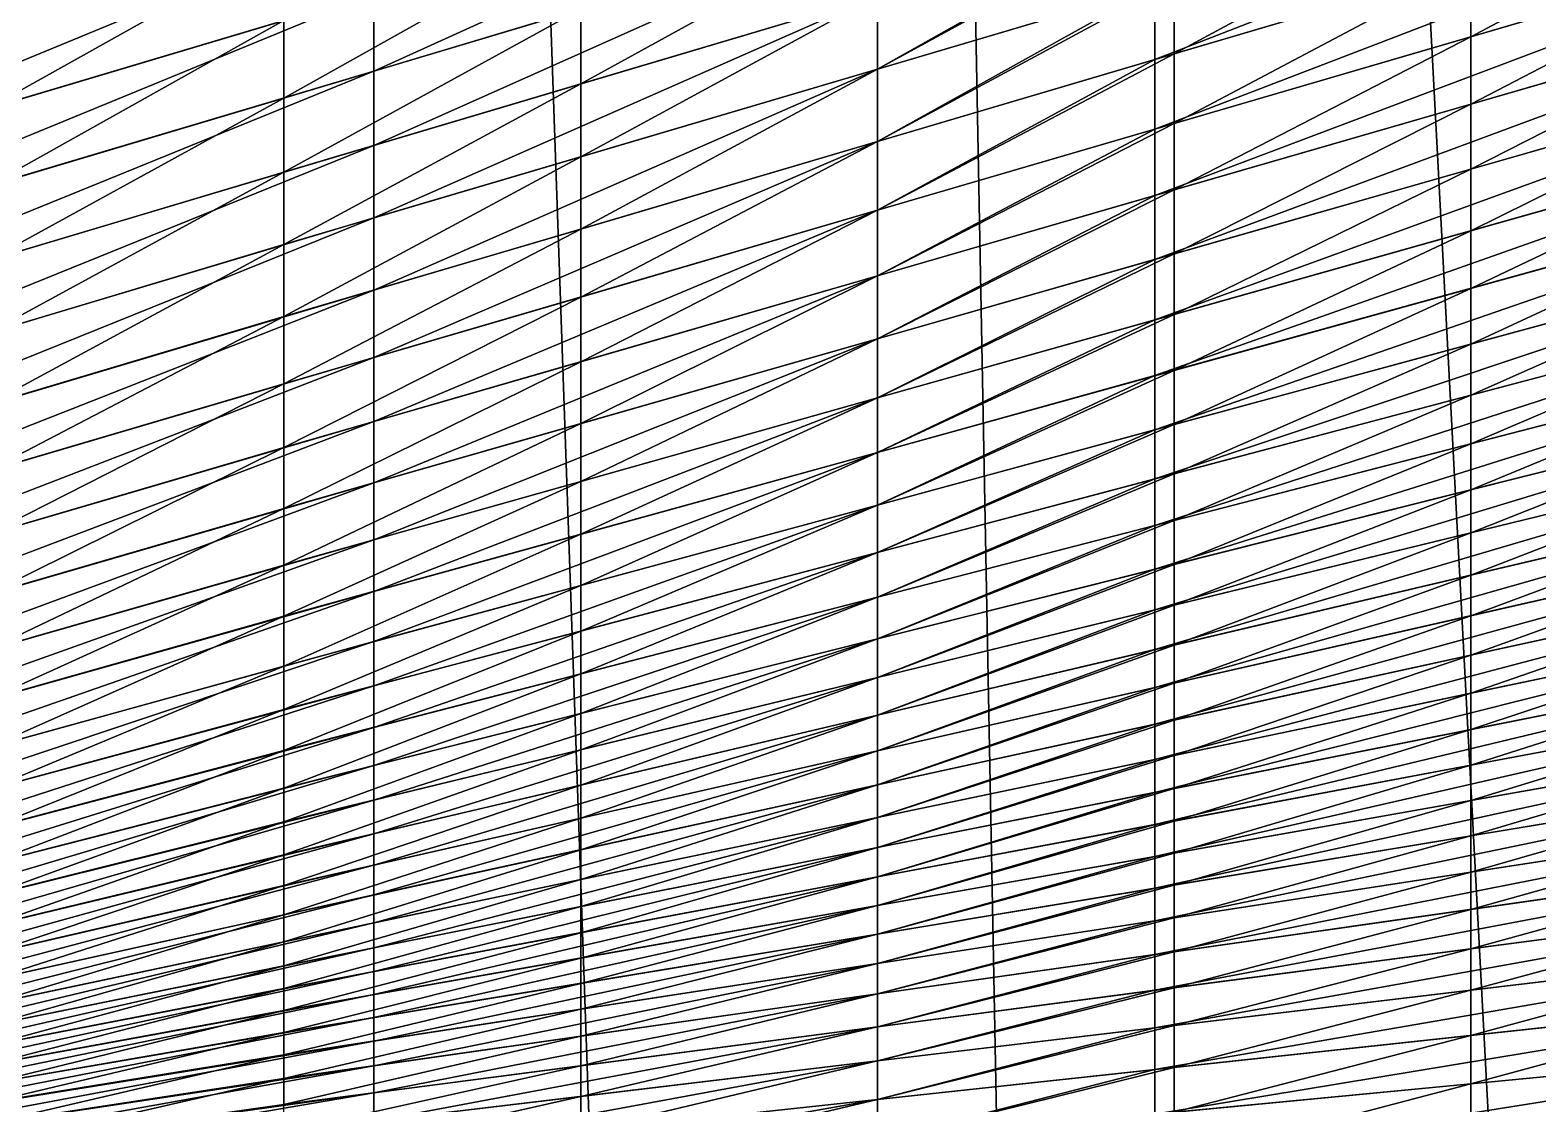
# Model space of a CAD drawing. Header units: metres. Extents: x -3 to 177, y -14 to 14.
# Drawn here: x 12.44 to 15.171, y 1.854 to 3.8 of the extents above; entities that cross this region are included whole.
import ezdxf

# ---------------------------------------------------------------- set-up
doc = ezdxf.new("R2010")
doc.units = ezdxf.units.M
doc.layers.add('ENGINE_ROOM', color=7, linetype='Continuous', true_color=0xa1acbe)
doc.layers.add('HULL', color=7, linetype='Continuous', true_color=0x528ba5)

msp = doc.modelspace()

# ---------------------------------------------------------------- linework, layer by layer
at = {"layer": 'ENGINE_ROOM'}
for points in [[(14.4778, 13.271, 14.644), (15.8926, -13.5194, 14.6341), (15.8926, 13.5194, 14.6341)], [(13.975, 13.1828, 14.6475), (14.4778, -13.271, 14.644), (14.4778, 13.271, 14.644)], [(14.4778, 13.271, 14.644), (14.4778, -13.271, 14.644), (15.8926, -13.5194, 14.6341)], [(13.0631, 13.0226, 14.6539), (13.975, -13.1828, 14.6475), (13.975, 13.1828, 14.6475)], [(13.975, 13.1828, 14.6475), (13.975, -13.1828, 14.6475), (14.4778, -13.271, 14.644)], [(11.825, 12.714, 14.6662), (13.0631, -13.0226, 14.6539), (13.0631, 13.0226, 14.6539)], [(13.0631, 13.0226, 14.6539), (13.0631, -13.0226, 14.6539), (13.975, -13.1828, 14.6475)], [(11.825, 12.714, 14.6662), (11.825, -12.714, 14.6662), (13.0631, -13.0226, 14.6539)], [(11.825, 3.7859, 5.7507), (11.825, 3.934, 5.8225), (13.0631, 4.3012, 5.5894)], [(11.825, 3.7859, 5.7507), (13.0631, 4.3012, 5.5894), (13.0631, 4.1532, 5.5142)], [(14.4778, 3.7467, 4.677), (14.4778, 3.8783, 4.7805), (15.8926, 4.2969, 4.4998)], [(14.4778, 3.7467, 4.677), (15.8926, 4.2969, 4.4998), (15.8926, 4.1644, 4.3954)], [(11.825, 3.6397, 5.6756), (11.825, 3.7859, 5.7507), (13.0631, 4.1532, 5.5142)], [(11.825, 3.6397, 5.6756), (13.0631, 4.1532, 5.5142), (13.0631, 4.0076, 5.4348)], [(14.4778, 3.6207, 4.567), (14.4778, 3.7467, 4.677), (15.8926, 4.1644, 4.3954)], [(14.4778, 3.6207, 4.567), (15.8926, 4.1644, 4.3954), (15.8926, 4.0347, 4.2878)], [(13.0631, 3.7257, 5.2593), (13.0631, 3.8666, 5.3472), (13.975, 4.1401, 5.1656)], [(13.0631, 3.7257, 5.2593), (13.975, 4.1401, 5.1656), (13.975, 3.9987, 5.0772)], [(14.4778, 3.5004, 4.451), (14.4778, 3.6207, 4.567), (15.8926, 4.0347, 4.2878)], [(14.4778, 3.5004, 4.451), (15.8926, 4.0347, 4.2878), (15.8926, 3.9101, 4.1743)], [(11.825, 3.497, 5.5941), (11.825, 3.6397, 5.6756), (13.0631, 4.0076, 5.4348)], [(11.825, 3.497, 5.5941), (13.0631, 4.0076, 5.4348), (13.0631, 3.8666, 5.3472)], [(13.0631, 3.5911, 5.1624), (13.0631, 3.7257, 5.2593), (13.975, 3.9987, 5.0772)], [(13.0631, 3.5911, 5.1624), (13.975, 3.9987, 5.0772), (13.975, 3.8629, 4.9804)], [(13.975, 3.7295, 4.8802), (13.975, 3.8629, 4.9804), (14.4778, 4.0127, 4.88)], [(13.975, 3.7295, 4.8802), (14.4778, 4.0127, 4.88), (14.4778, 3.8783, 4.7805)], [(14.4778, 3.3846, 4.3305), (14.4778, 3.5004, 4.451), (15.8926, 3.9101, 4.1743)], [(14.4778, 3.3846, 4.3305), (15.8926, 3.9101, 4.1743), (15.8926, 3.7893, 4.0568)], [(13.975, 3.5983, 4.7771), (13.975, 3.7295, 4.8802), (14.4778, 3.8783, 4.7805)], [(13.975, 3.5983, 4.7771), (14.4778, 3.8783, 4.7805), (14.4778, 3.7467, 4.677)], [(11.825, 3.357, 5.5076), (11.825, 3.497, 5.5941), (13.0631, 3.8666, 5.3472)], [(11.825, 3.357, 5.5076), (13.0631, 3.8666, 5.3472), (13.0631, 3.7257, 5.2593)], [(13.0631, 3.4596, 5.0611), (13.0631, 3.5911, 5.1624), (13.975, 3.8629, 4.9804)], [(13.0631, 3.4596, 5.0611), (13.975, 3.8629, 4.9804), (13.975, 3.7295, 4.8802)], [(14.4778, 3.2753, 4.2042), (14.4778, 3.3846, 4.3305), (15.8926, 3.7893, 4.0568)], [(14.4778, 3.2753, 4.2042), (15.8926, 3.7893, 4.0568), (15.8926, 3.6743, 3.9338)], [(13.975, 3.4736, 4.6663), (13.975, 3.5983, 4.7771), (14.4778, 3.7467, 4.677)], [(13.975, 3.4736, 4.6663), (14.4778, 3.7467, 4.677), (14.4778, 3.6207, 4.567)], [(11.825, 3.2219, 5.4139), (11.825, 3.357, 5.5076), (13.0631, 3.7257, 5.2593)], [(11.825, 3.2219, 5.4139), (13.0631, 3.7257, 5.2593), (13.0631, 3.5911, 5.1624)], [(13.0631, 3.329, 4.9586), (13.0631, 3.4596, 5.0611), (13.975, 3.7295, 4.8802)], [(13.0631, 3.329, 4.9586), (13.975, 3.7295, 4.8802), (13.975, 3.5983, 4.7771)], [(14.4778, 3.1739, 4.0718), (14.4778, 3.2753, 4.2042), (15.8926, 3.6743, 3.9338)], [(14.4778, 3.1739, 4.0718), (15.8926, 3.6743, 3.9338), (15.8926, 3.5647, 3.8062)], [(13.975, 3.3548, 4.5493), (13.975, 3.4736, 4.6663), (14.4778, 3.6207, 4.567)], [(13.975, 3.3548, 4.5493), (14.4778, 3.6207, 4.567), (14.4778, 3.5004, 4.451)], [(11.825, 3.0896, 5.3162), (11.825, 3.2219, 5.4139), (13.0631, 3.5911, 5.1624)], [(11.825, 3.0896, 5.3162), (13.0631, 3.5911, 5.1624), (13.0631, 3.4596, 5.0611)], [(13.0631, 3.2068, 4.8463), (13.0631, 3.329, 4.9586), (13.975, 3.5983, 4.7771)], [(13.0631, 3.2068, 4.8463), (13.975, 3.5983, 4.7771), (13.975, 3.4736, 4.6663)], [(14.4778, 3.0758, 3.9367), (14.4778, 3.1739, 4.0718), (15.8926, 3.5647, 3.8062)], [(14.4778, 3.0758, 3.9367), (15.8926, 3.5647, 3.8062), (15.8926, 3.4598, 3.6746)], [(13.975, 3.2408, 4.4278), (13.975, 3.3548, 4.5493), (14.4778, 3.5004, 4.451)], [(13.975, 3.2408, 4.4278), (14.4778, 3.5004, 4.451), (14.4778, 3.3846, 4.3305)], [(13.0631, 3.0907, 4.7277), (13.0631, 3.2068, 4.8463), (13.975, 3.4736, 4.6663)], [(13.0631, 3.0907, 4.7277), (13.975, 3.4736, 4.6663), (13.975, 3.3548, 4.5493)], [(11.825, 2.9606, 5.214), (11.825, 3.0896, 5.3162), (13.0631, 3.4596, 5.0611)], [(11.825, 2.9606, 5.214), (13.0631, 3.4596, 5.0611), (13.0631, 3.329, 4.9586)], [(14.4778, 2.9867, 3.7958), (14.4778, 3.0758, 3.9367), (15.8926, 3.4598, 3.6746)], [(14.4778, 2.9867, 3.7958), (15.8926, 3.4598, 3.6746), (15.8926, 3.3615, 3.5382)], [(13.975, 3.1334, 4.3003), (13.975, 3.2408, 4.4278), (14.4778, 3.3846, 4.3305)], [(13.975, 3.1334, 4.3003), (14.4778, 3.3846, 4.3305), (14.4778, 3.2753, 4.2042)], [(14.4778, 2.9024, 3.652), (14.4778, 2.9867, 3.7958), (15.8926, 3.3615, 3.5382)], [(14.4778, 2.9024, 3.652), (15.8926, 3.3615, 3.5382), (15.8926, 3.2682, 3.3984)], [(13.0631, 2.9799, 4.6042), (13.0631, 3.0907, 4.7277), (13.975, 3.3548, 4.5493)], [(13.0631, 2.9799, 4.6042), (13.975, 3.3548, 4.5493), (13.975, 3.2408, 4.4278)], [(11.825, 2.842, 5.0999), (11.825, 2.9606, 5.214), (13.0631, 3.329, 4.9586)], [(11.825, 2.842, 5.0999), (13.0631, 3.329, 4.9586), (13.0631, 3.2068, 4.8463)], [(13.975, 3.0349, 4.1662), (13.975, 3.1334, 4.3003), (14.4778, 3.2753, 4.2042)], [(13.975, 3.0349, 4.1662), (14.4778, 3.2753, 4.2042), (14.4778, 3.1739, 4.0718)], [(14.4778, 2.8232, 3.5054), (14.4778, 2.9024, 3.652), (15.8926, 3.2682, 3.3984)], [(14.4778, 2.8232, 3.5054), (15.8926, 3.2682, 3.3984), (15.8926, 3.1791, 3.2559)], [(13.0631, 2.8762, 4.4746), (13.0631, 2.9799, 4.6042), (13.975, 3.2408, 4.4278)], [(13.0631, 2.8762, 4.4746), (13.975, 3.2408, 4.4278), (13.975, 3.1334, 4.3003)], [(11.825, 2.7281, 4.9811), (11.825, 2.842, 5.0999), (13.0631, 3.2068, 4.8463)], [(11.825, 2.7281, 4.9811), (13.0631, 3.2068, 4.8463), (13.0631, 3.0907, 4.7277)], [(13.975, 2.9393, 4.0299), (13.975, 3.0349, 4.1662), (14.4778, 3.1739, 4.0718)], [(13.975, 2.9393, 4.0299), (14.4778, 3.1739, 4.0718), (14.4778, 3.0758, 3.9367)], [(14.4778, 2.7496, 3.3561), (14.4778, 2.8232, 3.5054), (15.8926, 3.1791, 3.2559)], [(14.4778, 2.7496, 3.3561), (15.8926, 3.1791, 3.2559), (15.8926, 3.0944, 3.111)], [(13.0631, 2.783, 4.3374), (13.0631, 2.8762, 4.4746), (13.975, 3.1334, 4.3003)], [(13.0631, 2.783, 4.3374), (13.975, 3.1334, 4.3003), (13.975, 3.0349, 4.1662)], [(11.825, 2.6208, 4.8565), (11.825, 2.7281, 4.9811), (13.0631, 3.0907, 4.7277)], [(11.825, 2.6208, 4.8565), (13.0631, 3.0907, 4.7277), (13.0631, 2.9799, 4.6042)], [(14.4778, 2.6773, 3.2062), (14.4778, 2.7496, 3.3561), (15.8926, 3.0944, 3.111)], [(14.4778, 2.6773, 3.2062), (15.8926, 3.0944, 3.111), (15.8926, 3.0108, 2.9654)], [(13.975, 2.8534, 3.8874), (13.975, 2.9393, 4.0299), (14.4778, 3.0758, 3.9367)], [(13.975, 2.8534, 3.8874), (14.4778, 3.0758, 3.9367), (14.4778, 2.9867, 3.7958)], [(13.0631, 2.6918, 4.1988), (13.0631, 2.783, 4.3374), (13.975, 3.0349, 4.1662)], [(13.0631, 2.6918, 4.1988), (13.975, 3.0349, 4.1662), (13.975, 2.9393, 4.0299)], [(14.4778, 2.6086, 3.0547), (14.4778, 2.6773, 3.2062), (15.8926, 3.0108, 2.9654)], [(14.4778, 2.6086, 3.0547), (15.8926, 3.0108, 2.9654), (15.8926, 2.9305, 2.8181)], [(11.825, 2.5225, 4.7247), (11.825, 2.6208, 4.8565), (13.0631, 2.9799, 4.6042)], [(11.825, 2.5225, 4.7247), (13.0631, 2.9799, 4.6042), (13.0631, 2.8762, 4.4746)], [(13.975, 2.7723, 3.7422), (13.975, 2.8534, 3.8874), (14.4778, 2.9867, 3.7958)], [(13.975, 2.7723, 3.7422), (14.4778, 2.9867, 3.7958), (14.4778, 2.9024, 3.652)], [(13.0631, 2.6118, 4.0534), (13.0631, 2.6918, 4.1988), (13.975, 2.9393, 4.0299)], [(13.0631, 2.6118, 4.0534), (13.975, 2.9393, 4.0299), (13.975, 2.8534, 3.8874)], [(14.4778, 2.5421, 2.9023), (14.4778, 2.6086, 3.0547), (15.8926, 2.9305, 2.8181)], [(14.4778, 2.5421, 2.9023), (15.8926, 2.9305, 2.8181), (15.8926, 2.8515, 2.6701)], [(13.975, 2.6967, 3.5941), (13.975, 2.7723, 3.7422), (14.4778, 2.9024, 3.652)], [(13.975, 2.6967, 3.5941), (14.4778, 2.9024, 3.652), (14.4778, 2.8232, 3.5054)], [(11.825, 2.4347, 4.5857), (11.825, 2.5225, 4.7247), (13.0631, 2.8762, 4.4746)], [(11.825, 2.4347, 4.5857), (13.0631, 2.8762, 4.4746), (13.0631, 2.783, 4.3374)], [(13.0631, 2.5365, 3.9057), (13.0631, 2.6118, 4.0534), (13.975, 2.8534, 3.8874)], [(13.0631, 2.5365, 3.9057), (13.975, 2.8534, 3.8874), (13.975, 2.7723, 3.7422)], [(14.4778, 2.4785, 2.7488), (14.4778, 2.5421, 2.9023), (15.8926, 2.8515, 2.6701)], [(14.4778, 2.4785, 2.7488), (15.8926, 2.8515, 2.6701), (15.8926, 2.7748, 2.5211)], [(13.975, 2.627, 3.4433), (13.975, 2.6967, 3.5941), (14.4778, 2.8232, 3.5054)], [(13.975, 2.627, 3.4433), (14.4778, 2.8232, 3.5054), (14.4778, 2.7496, 3.3561)], [(11.825, 2.3506, 4.4448), (11.825, 2.4347, 4.5857), (13.0631, 2.783, 4.3374)], [(11.825, 2.3506, 4.4448), (13.0631, 2.783, 4.3374), (13.0631, 2.6918, 4.1988)], [(13.0631, 2.4673, 3.7549), (13.0631, 2.5365, 3.9057), (13.975, 2.7723, 3.7422)], [(13.0631, 2.4673, 3.7549), (13.975, 2.7723, 3.7422), (13.975, 2.6967, 3.5941)], [(14.4778, 2.4186, 2.5942), (14.4778, 2.4785, 2.7488), (15.8926, 2.7748, 2.5211)], [(14.4778, 2.4186, 2.5942), (15.8926, 2.7748, 2.5211), (15.8926, 2.7002, 2.3714)], [(13.975, 2.5587, 3.2918), (13.975, 2.627, 3.4433), (14.4778, 2.7496, 3.3561)], [(13.975, 2.5587, 3.2918), (14.4778, 2.7496, 3.3561), (14.4778, 2.6773, 3.2062)], [(11.825, 2.2782, 4.2973), (11.825, 2.3506, 4.4448), (13.0631, 2.6918, 4.1988)], [(11.825, 2.2782, 4.2973), (13.0631, 2.6918, 4.1988), (13.0631, 2.6118, 4.0534)], [(13.0631, 2.4047, 3.6013), (13.0631, 2.4673, 3.7549), (13.975, 2.6967, 3.5941)], [(13.0631, 2.4047, 3.6013), (13.975, 2.6967, 3.5941), (13.975, 2.627, 3.4433)], [(13.975, 2.4942, 3.1388), (13.975, 2.5587, 3.2918), (14.4778, 2.6773, 3.2062)], [(13.975, 2.4942, 3.1388), (14.4778, 2.6773, 3.2062), (14.4778, 2.6086, 3.0547)], [(14.4778, 2.3602, 2.4391), (14.4778, 2.4186, 2.5942), (15.8926, 2.7002, 2.3714)], [(14.4778, 2.3602, 2.4391), (15.8926, 2.7002, 2.3714), (15.8926, 2.6265, 2.2213)], [(13.0631, 2.3437, 3.4471), (13.0631, 2.4047, 3.6013), (13.975, 2.627, 3.4433)], [(13.0631, 2.3437, 3.4471), (13.975, 2.627, 3.4433), (13.975, 2.5587, 3.2918)], [(14.4778, 2.3026, 2.2839), (14.4778, 2.3602, 2.4391), (15.8926, 2.6265, 2.2213)], [(14.4778, 2.3026, 2.2839), (15.8926, 2.6265, 2.2213), (15.8926, 2.5531, 2.0711)], [(11.825, 2.2109, 4.1476), (11.825, 2.2782, 4.2973), (13.0631, 2.6118, 4.0534)], [(11.825, 2.2109, 4.1476), (13.0631, 2.6118, 4.0534), (13.0631, 2.5365, 3.9057)], [(13.975, 2.4321, 2.9849), (13.975, 2.4942, 3.1388), (14.4778, 2.6086, 3.0547)], [(13.975, 2.4321, 2.9849), (14.4778, 2.6086, 3.0547), (14.4778, 2.5421, 2.9023)], [(13.0631, 2.2868, 3.2913), (13.0631, 2.3437, 3.4471), (13.975, 2.5587, 3.2918)], [(13.0631, 2.2868, 3.2913), (13.975, 2.5587, 3.2918), (13.975, 2.4942, 3.1388)], [(13.975, 2.3732, 2.8298), (13.975, 2.4321, 2.9849), (14.4778, 2.5421, 2.9023)], [(13.975, 2.3732, 2.8298), (14.4778, 2.5421, 2.9023), (14.4778, 2.4785, 2.7488)], [(14.4778, 2.245, 2.1287), (14.4778, 2.3026, 2.2839), (15.8926, 2.5531, 2.0711)], [(14.4778, 2.245, 2.1287), (15.8926, 2.5531, 2.0711), (15.8926, 2.4795, 1.9212)], [(11.825, 2.1509, 3.995), (11.825, 2.2109, 4.1476), (13.0631, 2.5365, 3.9057)], [(11.825, 2.1509, 3.995), (13.0631, 2.5365, 3.9057), (13.0631, 2.4673, 3.7549)], [(13.0631, 2.2327, 3.1345), (13.0631, 2.2868, 3.2913), (13.975, 2.4942, 3.1388)], [(13.0631, 2.2327, 3.1345), (13.975, 2.4942, 3.1388), (13.975, 2.4321, 2.9849)], [(11.825, 2.0971, 3.84), (11.825, 2.1509, 3.995), (13.0631, 2.4673, 3.7549)], [(11.825, 2.0971, 3.84), (13.0631, 2.4673, 3.7549), (13.0631, 2.4047, 3.6013)], [(13.975, 2.3186, 2.6734), (13.975, 2.3732, 2.8298), (14.4778, 2.4785, 2.7488)], [(13.975, 2.3186, 2.6734), (14.4778, 2.4785, 2.7488), (14.4778, 2.4186, 2.5942)], [(14.4778, 2.1861, 1.9741), (14.4778, 2.245, 2.1287), (15.8926, 2.4795, 1.9212)], [(14.4778, 2.1861, 1.9741), (15.8926, 2.4795, 1.9212), (15.8926, 2.4041, 1.7722)], [(13.0631, 2.1823, 2.9765), (13.0631, 2.2327, 3.1345), (13.975, 2.4321, 2.9849)], [(13.0631, 2.1823, 2.9765), (13.975, 2.4321, 2.9849), (13.975, 2.3732, 2.8298)], [(11.825, 2.0467, 3.6841), (11.825, 2.0971, 3.84), (13.0631, 2.4047, 3.6013)], [(11.825, 2.0467, 3.6841), (13.0631, 2.4047, 3.6013), (13.0631, 2.3437, 3.4471)], [(13.975, 2.2655, 2.5166), (13.975, 2.3186, 2.6734), (14.4778, 2.4186, 2.5942)], [(13.975, 2.2655, 2.5166), (14.4778, 2.4186, 2.5942), (14.4778, 2.3602, 2.4391)], [(14.4778, 2.1251, 1.8203), (14.4778, 2.1861, 1.9741), (15.8926, 2.4041, 1.7722)], [(14.4778, 2.1251, 1.8203), (15.8926, 2.4041, 1.7722), (15.8926, 2.327, 1.6241)], [(13.0631, 2.1371, 2.817), (13.0631, 2.1823, 2.9765), (13.975, 2.3732, 2.8298)], [(13.0631, 2.1371, 2.817), (13.975, 2.3732, 2.8298), (13.975, 2.3186, 2.6734)], [(13.975, 2.2136, 2.3595), (13.975, 2.2655, 2.5166), (14.4778, 2.3602, 2.4391)], [(13.975, 2.2136, 2.3595), (14.4778, 2.3602, 2.4391), (14.4778, 2.3026, 2.2839)], [(11.825, 2.0009, 3.5269), (11.825, 2.0467, 3.6841), (13.0631, 2.3437, 3.4471)], [(11.825, 2.0009, 3.5269), (13.0631, 2.3437, 3.4471), (13.0631, 2.2868, 3.2913)], [(14.4778, 2.06, 1.6682), (14.4778, 2.1251, 1.8203), (15.8926, 2.327, 1.6241)], [(14.4778, 2.06, 1.6682), (15.8926, 2.327, 1.6241), (15.8926, 2.2458, 1.4782)], [(13.0631, 2.0939, 2.657), (13.0631, 2.1371, 2.817), (13.975, 2.3186, 2.6734)], [(13.0631, 2.0939, 2.657), (13.975, 2.3186, 2.6734), (13.975, 2.2655, 2.5166)], [(13.975, 2.1616, 2.2024), (13.975, 2.2136, 2.3595), (14.4778, 2.3026, 2.2839)], [(13.975, 2.1616, 2.2024), (14.4778, 2.3026, 2.2839), (14.4778, 2.245, 2.1287)], [(11.825, 1.9582, 3.3688), (11.825, 2.0009, 3.5269), (13.0631, 2.2868, 3.2913)], [(11.825, 1.9582, 3.3688), (13.0631, 2.2868, 3.2913), (13.0631, 2.2327, 3.1345)], [(13.0631, 2.0521, 2.4966), (13.0631, 2.0939, 2.657), (13.975, 2.2655, 2.5166)], [(13.0631, 2.0521, 2.4966), (13.975, 2.2655, 2.5166), (13.975, 2.2136, 2.3595)], [(13.975, 2.1086, 2.0459), (13.975, 2.1616, 2.2024), (14.4778, 2.245, 2.1287)], [(13.975, 2.1086, 2.0459), (14.4778, 2.245, 2.1287), (14.4778, 2.1861, 1.9741)], [(14.4778, 1.9919, 1.5177), (14.4778, 2.06, 1.6682), (15.8926, 2.2458, 1.4782)], [(14.4778, 1.9919, 1.5177), (15.8926, 2.2458, 1.4782), (15.8926, 2.1607, 1.3348)], [(11.825, 1.92, 3.2097), (11.825, 1.9582, 3.3688), (13.0631, 2.2327, 3.1345)], [(11.825, 1.92, 3.2097), (13.0631, 2.2327, 3.1345), (13.0631, 2.1823, 2.9765)], [(13.0631, 2.0105, 2.3362), (13.0631, 2.0521, 2.4966), (13.975, 2.2136, 2.3595)], [(13.0631, 2.0105, 2.3362), (13.975, 2.2136, 2.3595), (13.975, 2.1616, 2.2024)], [(13.975, 2.0533, 1.89), (13.975, 2.1086, 2.0459), (14.4778, 2.1861, 1.9741)], [(13.975, 2.0533, 1.89), (14.4778, 2.1861, 1.9741), (14.4778, 2.1251, 1.8203)], [(11.825, 1.8868, 3.0494), (11.825, 1.92, 3.2097), (13.0631, 2.1823, 2.9765)], [(11.825, 1.8868, 3.0494), (13.0631, 2.1823, 2.9765), (13.0631, 2.1371, 2.817)], [(13.0631, 1.9681, 2.176), (13.0631, 2.0105, 2.3362), (13.975, 2.1616, 2.2024)], [(13.0631, 1.9681, 2.176), (13.975, 2.1616, 2.2024), (13.975, 2.1086, 2.0459)], [(14.4778, 1.9165, 1.3706), (14.4778, 1.9919, 1.5177), (15.8926, 2.1607, 1.3348)], [(14.4778, 1.9165, 1.3706), (15.8926, 2.1607, 1.3348), (15.8926, 2.0692, 1.1954)], [(11.825, 1.8556, 2.8888), (11.825, 1.8868, 3.0494), (13.0631, 2.1371, 2.817)], [(11.825, 1.8556, 2.8888), (13.0631, 2.1371, 2.817), (13.0631, 2.0939, 2.657)], [(13.0631, 1.9232, 2.0165), (13.0631, 1.9681, 2.176), (13.975, 2.1086, 2.0459)], [(13.0631, 1.9232, 2.0165), (13.975, 2.1086, 2.0459), (13.975, 2.0533, 1.89)], [(13.975, 1.9939, 1.7357), (13.975, 2.0533, 1.89), (14.4778, 2.1251, 1.8203)], [(13.975, 1.9939, 1.7357), (14.4778, 2.1251, 1.8203), (14.4778, 2.06, 1.6682)], [(11.825, 1.8265, 2.7278), (11.825, 1.8556, 2.8888), (13.0631, 2.0939, 2.657)], [(11.825, 1.8265, 2.7278), (13.0631, 2.0939, 2.657), (13.0631, 2.0521, 2.4966)], [(11.825, 1.7978, 2.5668), (11.825, 1.8265, 2.7278), (13.0631, 2.0521, 2.4966)], [(11.825, 1.7978, 2.5668), (13.0631, 2.0521, 2.4966), (13.0631, 2.0105, 2.3362)], [(13.0631, 1.8742, 1.8582), (13.0631, 1.9232, 2.0165), (13.975, 2.0533, 1.89)], [(13.0631, 1.8742, 1.8582), (13.975, 2.0533, 1.89), (13.975, 1.9939, 1.7357)], [(13.975, 1.932, 1.5827), (13.975, 1.9939, 1.7357), (14.4778, 2.06, 1.6682)], [(13.975, 1.932, 1.5827), (14.4778, 2.06, 1.6682), (14.4778, 1.9919, 1.5177)], [(14.4778, 1.8355, 1.2268), (14.4778, 1.9165, 1.3706), (15.8926, 2.0692, 1.1954)], [(14.4778, 1.8355, 1.2268), (15.8926, 2.0692, 1.1954), (15.8926, 1.9716, 1.0603)], [(11.825, 1.7685, 2.4059), (11.825, 1.7978, 2.5668), (13.0631, 2.0105, 2.3362)], [(11.825, 1.7685, 2.4059), (13.0631, 2.0105, 2.3362), (13.0631, 1.9681, 2.176)], [(13.0631, 1.8231, 1.7006), (13.0631, 1.8742, 1.8582), (13.975, 1.9939, 1.7357)], [(13.0631, 1.8231, 1.7006), (13.975, 1.9939, 1.7357), (13.975, 1.932, 1.5827)], [(11.825, 1.7364, 2.2456), (11.825, 1.7685, 2.4059), (13.0631, 1.9681, 2.176)], [(11.825, 1.7364, 2.2456), (13.0631, 1.9681, 2.176), (13.0631, 1.9232, 2.0165)], [(13.975, 1.8623, 1.4329), (13.975, 1.932, 1.5827), (14.4778, 1.9919, 1.5177)], [(13.975, 1.8623, 1.4329), (14.4778, 1.9919, 1.5177), (14.4778, 1.9165, 1.3706)], [(14.4778, 1.746, 1.0881), (14.4778, 1.8355, 1.2268), (15.8926, 1.9716, 1.0603)], [(14.4778, 1.746, 1.0881), (15.8926, 1.9716, 1.0603), (15.8926, 1.8661, 0.9313)], [(11.825, 1.7008, 2.0861), (11.825, 1.7364, 2.2456), (13.0631, 1.9232, 2.0165)], [(11.825, 1.7008, 2.0861), (13.0631, 1.9232, 2.0165), (13.0631, 1.8742, 1.8582)], [(13.0631, 1.7639, 1.5458), (13.0631, 1.8231, 1.7006), (13.975, 1.932, 1.5827)], [(13.0631, 1.7639, 1.5458), (13.975, 1.932, 1.5827), (13.975, 1.8623, 1.4329)], [(13.975, 1.7872, 1.286), (13.975, 1.8623, 1.4329), (14.4778, 1.9165, 1.3706)], [(13.975, 1.7872, 1.286), (14.4778, 1.9165, 1.3706), (14.4778, 1.8355, 1.2268)], [(11.825, 1.6622, 1.9271), (11.825, 1.7008, 2.0861), (13.0631, 1.8742, 1.8582)], [(11.825, 1.6622, 1.9271), (13.0631, 1.8742, 1.8582), (13.0631, 1.8231, 1.7006)], [(13.0631, 1.6994, 1.3933), (13.0631, 1.7639, 1.5458), (13.975, 1.8623, 1.4329)], [(13.0631, 1.6994, 1.3933), (13.975, 1.8623, 1.4329), (13.975, 1.7872, 1.286)], [(14.4778, 1.6466, 0.9561), (14.4778, 1.746, 1.0881), (15.8926, 1.8661, 0.9313)], [(14.4778, 1.6466, 0.9561), (15.8926, 1.8661, 0.9313), (15.8926, 1.752, 0.8097)]]:
    msp.add_3dface(points, dxfattribs=at)
at = {"layer": 'HULL'}
for points in [[(12.3625, 3.799, 5.5715), (12.3625, 3.9449, 5.6486), (12.9, 4.104, 5.5466)], [(12.3625, 3.799, 5.5715), (12.9, 4.104, 5.5466), (12.9, 3.9584, 5.4674)], [(15.05, 3.7881, 4.4541), (15.05, 3.9157, 4.5631), (15.5875, 4.0743, 4.4562)], [(15.05, 3.7881, 4.4541), (15.5875, 4.0743, 4.4562), (15.5875, 3.9454, 4.348)], [(14.5125, 3.757, 4.6701), (14.5125, 3.8885, 4.7736), (15.05, 4.0476, 4.667)], [(14.5125, 3.757, 4.6701), (15.05, 4.0476, 4.667), (15.05, 3.9157, 4.5631)], [(13.975, 3.7295, 4.8802), (13.975, 3.8629, 4.9804), (14.5125, 4.023, 4.8731)], [(13.975, 3.7295, 4.8802), (14.5125, 4.023, 4.8731), (14.5125, 3.8885, 4.7736)], [(13.4375, 3.7027, 5.0876), (13.4375, 3.8378, 5.1845), (13.975, 3.9987, 5.0772)], [(13.4375, 3.7027, 5.0876), (13.975, 3.9987, 5.0772), (13.975, 3.8629, 4.9804)], [(12.9, 3.6769, 5.2919), (12.9, 3.8176, 5.3796), (13.4375, 3.9789, 5.2726)], [(12.9, 3.6769, 5.2919), (13.4375, 3.9789, 5.2726), (13.4375, 3.8378, 5.1845)], [(12.3625, 3.6573, 5.4869), (12.3625, 3.799, 5.5715), (12.9, 3.9584, 5.4674)], [(12.3625, 3.6573, 5.4869), (12.9, 3.9584, 5.4674), (12.9, 3.8176, 5.3796)], [(15.05, 3.6661, 4.3391), (15.05, 3.7881, 4.4541), (15.5875, 3.9454, 4.348)], [(15.05, 3.6661, 4.3391), (15.5875, 3.9454, 4.348), (15.5875, 3.8218, 4.2339)], [(14.5125, 3.6309, 4.5602), (14.5125, 3.757, 4.6701), (15.05, 3.9157, 4.5631)], [(14.5125, 3.6309, 4.5602), (15.05, 3.9157, 4.5631), (15.05, 3.7881, 4.4541)], [(13.975, 3.5983, 4.7771), (13.975, 3.7295, 4.8802), (14.5125, 3.8885, 4.7736)], [(13.975, 3.5983, 4.7771), (14.5125, 3.8885, 4.7736), (14.5125, 3.757, 4.6701)], [(13.4375, 3.5704, 4.9868), (13.4375, 3.7027, 5.0876), (13.975, 3.8629, 4.9804)], [(13.4375, 3.5704, 4.9868), (13.975, 3.8629, 4.9804), (13.975, 3.7295, 4.8802)], [(12.9, 3.5425, 5.1949), (12.9, 3.6769, 5.2919), (13.4375, 3.8378, 5.1845)], [(12.9, 3.5425, 5.1949), (13.4375, 3.8378, 5.1845), (13.4375, 3.7027, 5.0876)], [(12.3625, 3.5169, 5.3997), (12.3625, 3.6573, 5.4869), (12.9, 3.8176, 5.3796)], [(12.3625, 3.5169, 5.3997), (12.9, 3.8176, 5.3796), (12.9, 3.6769, 5.2919)], [(15.05, 3.5483, 4.2198), (15.05, 3.6661, 4.3391), (15.5875, 3.8218, 4.2339)], [(15.05, 3.5483, 4.2198), (15.5875, 3.8218, 4.2339), (15.5875, 3.7021, 4.1158)], [(14.5125, 3.5105, 4.4442), (14.5125, 3.6309, 4.5602), (15.05, 3.7881, 4.4541)], [(14.5125, 3.5105, 4.4442), (15.05, 3.7881, 4.4541), (15.05, 3.6661, 4.3391)], [(13.975, 3.4736, 4.6663), (13.975, 3.5983, 4.7771), (14.5125, 3.757, 4.6701)], [(13.975, 3.4736, 4.6663), (14.5125, 3.757, 4.6701), (14.5125, 3.6309, 4.5602)], [(13.4375, 3.4396, 4.8841), (13.4375, 3.5704, 4.9868), (13.975, 3.7295, 4.8802)], [(13.4375, 3.4396, 4.8841), (13.975, 3.7295, 4.8802), (13.975, 3.5983, 4.7771)], [(12.9, 3.4113, 5.0934), (12.9, 3.5425, 5.1949), (13.4375, 3.7027, 5.0876)], [(12.9, 3.4113, 5.0934), (13.4375, 3.7027, 5.0876), (13.4375, 3.5704, 4.9868)], [(15.05, 3.4366, 4.0948), (15.05, 3.5483, 4.2198), (15.5875, 3.7021, 4.1158)], [(15.05, 3.4366, 4.0948), (15.5875, 3.7021, 4.1158), (15.5875, 3.5882, 3.9921)], [(12.3625, 3.3822, 5.3044), (12.3625, 3.5169, 5.3997), (12.9, 3.6769, 5.2919)], [(12.3625, 3.3822, 5.3044), (12.9, 3.6769, 5.2919), (12.9, 3.5425, 5.1949)], [(14.5125, 3.3945, 4.3238), (14.5125, 3.5105, 4.4442), (15.05, 3.6661, 4.3391)], [(14.5125, 3.3945, 4.3238), (15.05, 3.6661, 4.3391), (15.05, 3.5483, 4.2198)], [(13.975, 3.3548, 4.5493), (13.975, 3.4736, 4.6663), (14.5125, 3.6309, 4.5602)], [(13.975, 3.3548, 4.5493), (14.5125, 3.6309, 4.5602), (14.5125, 3.5105, 4.4442)], [(13.4375, 3.3164, 4.7724), (13.4375, 3.4396, 4.8841), (13.975, 3.5983, 4.7771)], [(13.4375, 3.3164, 4.7724), (13.975, 3.5983, 4.7771), (13.975, 3.4736, 4.6663)], [(15.05, 3.3319, 3.9644), (15.05, 3.4366, 4.0948), (15.5875, 3.5882, 3.9921)], [(15.05, 3.3319, 3.9644), (15.5875, 3.5882, 3.9921), (15.5875, 3.4804, 3.8635)], [(12.9, 3.2809, 4.9911), (12.9, 3.4113, 5.0934), (13.4375, 3.5704, 4.9868)], [(12.9, 3.2809, 4.9911), (13.4375, 3.5704, 4.9868), (13.4375, 3.4396, 4.8841)], [(12.3625, 3.2504, 5.2048), (12.3625, 3.3822, 5.3044), (12.9, 3.5425, 5.1949)], [(12.3625, 3.2504, 5.2048), (12.9, 3.5425, 5.1949), (12.9, 3.4113, 5.0934)], [(14.5125, 3.285, 4.1976), (14.5125, 3.3945, 4.3238), (15.05, 3.5483, 4.2198)], [(14.5125, 3.285, 4.1976), (15.05, 3.5483, 4.2198), (15.05, 3.4366, 4.0948)], [(13.975, 3.2408, 4.4278), (13.975, 3.3548, 4.5493), (14.5125, 3.5105, 4.4442)], [(13.975, 3.2408, 4.4278), (14.5125, 3.5105, 4.4442), (14.5125, 3.3945, 4.3238)], [(13.4375, 3.1992, 4.6544), (13.4375, 3.3164, 4.7724), (13.975, 3.4736, 4.6663)], [(13.4375, 3.1992, 4.6544), (13.975, 3.4736, 4.6663), (13.975, 3.3548, 4.5493)], [(15.05, 3.2311, 3.8307), (15.05, 3.3319, 3.9644), (15.5875, 3.4804, 3.8635)], [(15.05, 3.2311, 3.8307), (15.5875, 3.4804, 3.8635), (15.5875, 3.377, 3.7311)], [(12.9, 3.1591, 4.8785), (12.9, 3.2809, 4.9911), (13.4375, 3.4396, 4.8841)], [(12.9, 3.1591, 4.8785), (13.4375, 3.4396, 4.8841), (13.4375, 3.3164, 4.7724)], [(14.5125, 3.1834, 4.0653), (14.5125, 3.285, 4.1976), (15.05, 3.4366, 4.0948)], [(14.5125, 3.1834, 4.0653), (15.05, 3.4366, 4.0948), (15.05, 3.3319, 3.9644)], [(12.3625, 3.1208, 5.1025), (12.3625, 3.2504, 5.2048), (12.9, 3.4113, 5.0934)], [(12.3625, 3.1208, 5.1025), (12.9, 3.4113, 5.0934), (12.9, 3.2809, 4.9911)], [(13.975, 3.1334, 4.3003), (13.975, 3.2408, 4.4278), (14.5125, 3.3945, 4.3238)], [(13.975, 3.1334, 4.3003), (14.5125, 3.3945, 4.3238), (14.5125, 3.285, 4.1976)], [(15.05, 3.1383, 3.6916), (15.05, 3.2311, 3.8307), (15.5875, 3.377, 3.7311)], [(15.05, 3.1383, 3.6916), (15.5875, 3.377, 3.7311), (15.5875, 3.2807, 3.5938)], [(13.4375, 3.087, 4.5318), (13.4375, 3.1992, 4.6544), (13.975, 3.3548, 4.5493)], [(13.4375, 3.087, 4.5318), (13.975, 3.3548, 4.5493), (13.975, 3.2408, 4.4278)], [(12.9, 3.0435, 4.7596), (12.9, 3.1591, 4.8785), (13.4375, 3.3164, 4.7724)], [(12.9, 3.0435, 4.7596), (13.4375, 3.3164, 4.7724), (13.4375, 3.1992, 4.6544)], [(14.5125, 3.0852, 3.9303), (14.5125, 3.1834, 4.0653), (15.05, 3.3319, 3.9644)], [(14.5125, 3.0852, 3.9303), (15.05, 3.3319, 3.9644), (15.05, 3.2311, 3.8307)], [(12.3625, 3.0006, 4.9892), (12.3625, 3.1208, 5.1025), (12.9, 3.2809, 4.9911)], [(12.3625, 3.0006, 4.9892), (12.9, 3.2809, 4.9911), (12.9, 3.1591, 4.8785)], [(13.975, 3.0349, 4.1662), (13.975, 3.1334, 4.3003), (14.5125, 3.285, 4.1976)], [(13.975, 3.0349, 4.1662), (14.5125, 3.285, 4.1976), (14.5125, 3.1834, 4.0653)], [(15.05, 3.0503, 3.5494), (15.05, 3.1383, 3.6916), (15.5875, 3.2807, 3.5938)], [(15.05, 3.0503, 3.5494), (15.5875, 3.2807, 3.5938), (15.5875, 3.1893, 3.4531)], [(13.4375, 2.9818, 4.4031), (13.4375, 3.087, 4.5318), (13.975, 3.2408, 4.4278)], [(13.4375, 2.9818, 4.4031), (13.975, 3.2408, 4.4278), (13.975, 3.1334, 4.3003)], [(14.5125, 2.9958, 3.7895), (14.5125, 3.0852, 3.9303), (15.05, 3.2311, 3.8307)], [(14.5125, 2.9958, 3.7895), (15.05, 3.2311, 3.8307), (15.05, 3.1383, 3.6916)], [(12.9, 2.9332, 4.6358), (12.9, 3.0435, 4.7596), (13.4375, 3.1992, 4.6544)], [(12.9, 2.9332, 4.6358), (13.4375, 3.1992, 4.6544), (13.4375, 3.087, 4.5318)], [(13.975, 2.9393, 4.0299), (13.975, 3.0349, 4.1662), (14.5125, 3.1834, 4.0653)], [(13.975, 2.9393, 4.0299), (14.5125, 3.1834, 4.0653), (14.5125, 3.0852, 3.9303)], [(15.05, 2.9671, 3.4045), (15.05, 3.0503, 3.5494), (15.5875, 3.1893, 3.4531)], [(15.05, 2.9671, 3.4045), (15.5875, 3.1893, 3.4531), (15.5875, 3.1023, 3.3097)], [(12.3625, 2.8858, 4.8703), (12.3625, 3.0006, 4.9892), (12.9, 3.1591, 4.8785)], [(12.3625, 2.8858, 4.8703), (12.9, 3.1591, 4.8785), (12.9, 3.0435, 4.7596)], [(13.4375, 2.8864, 4.2671), (13.4375, 2.9818, 4.4031), (13.975, 3.1334, 4.3003)], [(13.4375, 2.8864, 4.2671), (13.975, 3.1334, 4.3003), (13.975, 3.0349, 4.1662)], [(14.5125, 2.9113, 3.6458), (14.5125, 2.9958, 3.7895), (15.05, 3.1383, 3.6916)], [(14.5125, 2.9113, 3.6458), (15.05, 3.1383, 3.6916), (15.05, 3.0503, 3.5494)], [(12.9, 2.8302, 4.5058), (12.9, 2.9332, 4.6358), (13.4375, 3.087, 4.5318)], [(12.9, 2.8302, 4.5058), (13.4375, 3.087, 4.5318), (13.4375, 2.9818, 4.4031)], [(15.05, 2.889, 3.257), (15.05, 2.9671, 3.4045), (15.5875, 3.1023, 3.3097)], [(15.05, 2.889, 3.257), (15.5875, 3.1023, 3.3097), (15.5875, 3.02, 3.1638)], [(13.975, 2.8534, 3.8874), (13.975, 2.9393, 4.0299), (14.5125, 3.0852, 3.9303)], [(13.975, 2.8534, 3.8874), (14.5125, 3.0852, 3.9303), (14.5125, 2.9958, 3.7895)], [(12.3625, 2.777, 4.7461), (12.3625, 2.8858, 4.8703), (12.9, 3.0435, 4.7596)], [(12.3625, 2.777, 4.7461), (12.9, 3.0435, 4.7596), (12.9, 2.9332, 4.6358)], [(13.4375, 2.7934, 4.1294), (13.4375, 2.8864, 4.2671), (13.975, 3.0349, 4.1662)], [(13.4375, 2.7934, 4.1294), (13.975, 3.0349, 4.1662), (13.975, 2.9393, 4.0299)], [(14.5125, 2.8319, 3.4993), (14.5125, 2.9113, 3.6458), (15.05, 3.0503, 3.5494)], [(14.5125, 2.8319, 3.4993), (15.05, 3.0503, 3.5494), (15.05, 2.9671, 3.4045)], [(15.05, 2.8121, 3.1089), (15.05, 2.889, 3.257), (15.5875, 3.02, 3.1638)], [(15.05, 2.8121, 3.1089), (15.5875, 3.02, 3.1638), (15.5875, 2.9388, 3.0174)], [(12.9, 2.7379, 4.368), (12.9, 2.8302, 4.5058), (13.4375, 2.9818, 4.4031)], [(12.9, 2.7379, 4.368), (13.4375, 2.9818, 4.4031), (13.4375, 2.8864, 4.2671)], [(13.975, 2.7723, 3.7422), (13.975, 2.8534, 3.8874), (14.5125, 2.9958, 3.7895)], [(13.975, 2.7723, 3.7422), (14.5125, 2.9958, 3.7895), (14.5125, 2.9113, 3.6458)], [(14.5125, 2.758, 3.3501), (14.5125, 2.8319, 3.4993), (15.05, 2.9671, 3.4045)], [(14.5125, 2.758, 3.3501), (15.05, 2.9671, 3.4045), (15.05, 2.889, 3.257)], [(12.3625, 2.6764, 4.6153), (12.3625, 2.777, 4.7461), (12.9, 2.9332, 4.6358)], [(12.3625, 2.6764, 4.6153), (12.9, 2.9332, 4.6358), (12.9, 2.8302, 4.5058)], [(13.4375, 2.711, 3.9853), (13.4375, 2.7934, 4.1294), (13.975, 2.9393, 4.0299)], [(13.4375, 2.711, 3.9853), (13.975, 2.9393, 4.0299), (13.975, 2.8534, 3.8874)], [(15.05, 2.7388, 2.959), (15.05, 2.8121, 3.1089), (15.5875, 2.9388, 3.0174)], [(15.05, 2.7388, 2.959), (15.5875, 2.9388, 3.0174), (15.5875, 2.8611, 2.8691)], [(13.975, 2.6967, 3.5941), (13.975, 2.7723, 3.7422), (14.5125, 2.9113, 3.6458)], [(13.975, 2.6967, 3.5941), (14.5125, 2.9113, 3.6458), (14.5125, 2.8319, 3.4993)], [(12.9, 2.6475, 4.229), (12.9, 2.7379, 4.368), (13.4375, 2.8864, 4.2671)], [(12.9, 2.6475, 4.229), (13.4375, 2.8864, 4.2671), (13.4375, 2.7934, 4.1294)], [(14.5125, 2.6854, 3.2003), (14.5125, 2.758, 3.3501), (15.05, 2.889, 3.257)], [(14.5125, 2.6854, 3.2003), (15.05, 2.889, 3.257), (15.05, 2.8121, 3.1089)], [(13.4375, 2.6333, 3.8386), (13.4375, 2.711, 3.9853), (13.975, 2.8534, 3.8874)], [(13.4375, 2.6333, 3.8386), (13.975, 2.8534, 3.8874), (13.975, 2.7723, 3.7422)], [(15.05, 2.6672, 2.8084), (15.05, 2.7388, 2.959), (15.5875, 2.8611, 2.8691)], [(15.05, 2.6672, 2.8084), (15.5875, 2.8611, 2.8691), (15.5875, 2.7848, 2.7202)], [(12.3625, 2.5863, 4.4769), (12.3625, 2.6764, 4.6153), (12.9, 2.8302, 4.5058)], [(12.3625, 2.5863, 4.4769), (12.9, 2.8302, 4.5058), (12.9, 2.7379, 4.368)], [(13.975, 2.627, 3.4433), (13.975, 2.6967, 3.5941), (14.5125, 2.8319, 3.4993)], [(13.975, 2.627, 3.4433), (14.5125, 2.8319, 3.4993), (14.5125, 2.758, 3.3501)], [(12.9, 2.5686, 4.0831), (12.9, 2.6475, 4.229), (13.4375, 2.7934, 4.1294)], [(12.9, 2.5686, 4.0831), (13.4375, 2.7934, 4.1294), (13.4375, 2.711, 3.9853)], [(14.5125, 2.6165, 3.0489), (14.5125, 2.6854, 3.2003), (15.05, 2.8121, 3.1089)], [(14.5125, 2.6165, 3.0489), (15.05, 2.8121, 3.1089), (15.05, 2.7388, 2.959)], [(13.4375, 2.5615, 3.6889), (13.4375, 2.6333, 3.8386), (13.975, 2.7723, 3.7422)], [(13.4375, 2.5615, 3.6889), (13.975, 2.7723, 3.7422), (13.975, 2.6967, 3.5941)], [(15.05, 2.5983, 2.6568), (15.05, 2.6672, 2.8084), (15.5875, 2.7848, 2.7202)], [(15.05, 2.5983, 2.6568), (15.5875, 2.7848, 2.7202), (15.5875, 2.7109, 2.5703)], [(12.3625, 2.499, 4.3369), (12.3625, 2.5863, 4.4769), (12.9, 2.7379, 4.368)], [(12.3625, 2.499, 4.3369), (12.9, 2.7379, 4.368), (12.9, 2.6475, 4.229)], [(13.975, 2.5587, 3.2918), (13.975, 2.627, 3.4433), (14.5125, 2.758, 3.3501)], [(13.975, 2.5587, 3.2918), (14.5125, 2.758, 3.3501), (14.5125, 2.6854, 3.2003)], [(14.5125, 2.5497, 2.8966), (14.5125, 2.6165, 3.0489), (15.05, 2.7388, 2.959)], [(14.5125, 2.5497, 2.8966), (15.05, 2.7388, 2.959), (15.05, 2.6672, 2.8084)], [(12.9, 2.4943, 3.9349), (12.9, 2.5686, 4.0831), (13.4375, 2.711, 3.9853)], [(12.9, 2.4943, 3.9349), (13.4375, 2.711, 3.9853), (13.4375, 2.6333, 3.8386)], [(15.05, 2.5325, 2.5041), (15.05, 2.5983, 2.6568), (15.5875, 2.7109, 2.5703)], [(15.05, 2.5325, 2.5041), (15.5875, 2.7109, 2.5703), (15.5875, 2.6395, 2.4194)], [(13.4375, 2.496, 3.5364), (13.4375, 2.5615, 3.6889), (13.975, 2.6967, 3.5941)], [(13.4375, 2.496, 3.5364), (13.975, 2.6967, 3.5941), (13.975, 2.627, 3.4433)], [(13.975, 2.4942, 3.1388), (13.975, 2.5587, 3.2918), (14.5125, 2.6854, 3.2003)], [(13.975, 2.4942, 3.1388), (14.5125, 2.6854, 3.2003), (14.5125, 2.6165, 3.0489)], [(14.5125, 2.4858, 2.7433), (14.5125, 2.5497, 2.8966), (15.05, 2.6672, 2.8084)], [(14.5125, 2.4858, 2.7433), (15.05, 2.6672, 2.8084), (15.05, 2.5983, 2.6568)], [(12.3625, 2.4234, 4.1902), (12.3625, 2.499, 4.3369), (12.9, 2.6475, 4.229)], [(12.3625, 2.4234, 4.1902), (12.9, 2.6475, 4.229), (12.9, 2.5686, 4.0831)], [(12.9, 2.4263, 3.7837), (12.9, 2.4943, 3.9349), (13.4375, 2.6333, 3.8386)], [(12.9, 2.4263, 3.7837), (13.4375, 2.6333, 3.8386), (13.4375, 2.5615, 3.6889)], [(13.4375, 2.432, 3.3833), (13.4375, 2.496, 3.5364), (13.975, 2.627, 3.4433)], [(13.4375, 2.432, 3.3833), (13.975, 2.627, 3.4433), (13.975, 2.5587, 3.2918)], [(15.05, 2.4679, 2.351), (15.05, 2.5325, 2.5041), (15.5875, 2.6395, 2.4194)], [(15.05, 2.4679, 2.351), (15.5875, 2.6395, 2.4194), (15.5875, 2.5691, 2.2682)], [(13.975, 2.4321, 2.9849), (13.975, 2.4942, 3.1388), (14.5125, 2.6165, 3.0489)], [(13.975, 2.4321, 2.9849), (14.5125, 2.6165, 3.0489), (14.5125, 2.5497, 2.8966)], [(14.5125, 2.4255, 2.5887), (14.5125, 2.4858, 2.7433), (15.05, 2.5983, 2.6568)], [(14.5125, 2.4255, 2.5887), (15.05, 2.5983, 2.6568), (15.05, 2.5325, 2.5041)], [(12.3625, 2.3526, 4.0413), (12.3625, 2.4234, 4.1902), (12.9, 2.5686, 4.0831)], [(12.3625, 2.3526, 4.0413), (12.9, 2.5686, 4.0831), (12.9, 2.4943, 3.9349)], [(15.05, 2.4039, 2.1978), (15.05, 2.4679, 2.351), (15.5875, 2.5691, 2.2682)], [(15.05, 2.4039, 2.1978), (15.5875, 2.5691, 2.2682), (15.5875, 2.4991, 2.117)], [(12.9, 2.365, 3.6296), (12.9, 2.4263, 3.7837), (13.4375, 2.5615, 3.6889)], [(12.9, 2.365, 3.6296), (13.4375, 2.5615, 3.6889), (13.4375, 2.496, 3.5364)], [(13.4375, 2.372, 3.2287), (13.4375, 2.432, 3.3833), (13.975, 2.5587, 3.2918)], [(13.4375, 2.372, 3.2287), (13.975, 2.5587, 3.2918), (13.975, 2.4942, 3.1388)], [(13.975, 2.3732, 2.8298), (13.975, 2.4321, 2.9849), (14.5125, 2.5497, 2.8966)], [(13.975, 2.3732, 2.8298), (14.5125, 2.5497, 2.8966), (14.5125, 2.4858, 2.7433)], [(14.5125, 2.3667, 2.4338), (14.5125, 2.4255, 2.5887), (15.05, 2.5325, 2.5041)], [(14.5125, 2.3667, 2.4338), (15.05, 2.5325, 2.5041), (15.05, 2.4679, 2.351)], [(12.3625, 2.2886, 3.8893), (12.3625, 2.3526, 4.0413), (12.9, 2.4943, 3.9349)], [(12.3625, 2.2886, 3.8893), (12.9, 2.4943, 3.9349), (12.9, 2.4263, 3.7837)], [(12.9, 2.3053, 3.4748), (12.9, 2.365, 3.6296), (13.4375, 2.496, 3.5364)], [(12.9, 2.3053, 3.4748), (13.4375, 2.496, 3.5364), (13.4375, 2.432, 3.3833)], [(13.4375, 2.3145, 3.0731), (13.4375, 2.372, 3.2287), (13.975, 2.4942, 3.1388)], [(13.4375, 2.3145, 3.0731), (13.975, 2.4942, 3.1388), (13.975, 2.4321, 2.9849)], [(13.975, 2.3186, 2.6734), (13.975, 2.3732, 2.8298), (14.5125, 2.4858, 2.7433)], [(13.975, 2.3186, 2.6734), (14.5125, 2.4858, 2.7433), (14.5125, 2.4255, 2.5887)], [(15.05, 2.3398, 2.0448), (15.05, 2.4039, 2.1978), (15.5875, 2.4991, 2.117)], [(15.05, 2.3398, 2.0448), (15.5875, 2.4991, 2.117), (15.5875, 2.4289, 1.9659)], [(14.5125, 2.3088, 2.2787), (14.5125, 2.3667, 2.4338), (15.05, 2.4679, 2.351)], [(14.5125, 2.3088, 2.2787), (15.05, 2.4679, 2.351), (15.05, 2.4039, 2.1978)], [(12.9, 2.2497, 3.3186), (12.9, 2.3053, 3.4748), (13.4375, 2.432, 3.3833)], [(12.9, 2.2497, 3.3186), (13.4375, 2.432, 3.3833), (13.4375, 2.372, 3.2287)], [(13.4375, 2.2607, 2.9163), (13.4375, 2.3145, 3.0731), (13.975, 2.4321, 2.9849)], [(13.4375, 2.2607, 2.9163), (13.975, 2.4321, 2.9849), (13.975, 2.3732, 2.8298)], [(12.3625, 2.231, 3.7348), (12.3625, 2.2886, 3.8893), (12.9, 2.4263, 3.7837)], [(12.3625, 2.231, 3.7348), (12.9, 2.4263, 3.7837), (12.9, 2.365, 3.6296)], [(13.975, 2.2655, 2.5166), (13.975, 2.3186, 2.6734), (14.5125, 2.4255, 2.5887)], [(13.975, 2.2655, 2.5166), (14.5125, 2.4255, 2.5887), (14.5125, 2.3667, 2.4338)], [(14.5125, 2.2507, 2.1236), (14.5125, 2.3088, 2.2787), (15.05, 2.4039, 2.1978)], [(14.5125, 2.2507, 2.1236), (15.05, 2.4039, 2.1978), (15.05, 2.3398, 2.0448)], [(15.05, 2.2743, 1.8925), (15.05, 2.3398, 2.0448), (15.5875, 2.4289, 1.9659)], [(15.05, 2.2743, 1.8925), (15.5875, 2.4289, 1.9659), (15.5875, 2.3571, 1.8158)], [(12.3625, 2.176, 3.5794), (12.3625, 2.231, 3.7348), (12.9, 2.365, 3.6296)], [(12.3625, 2.176, 3.5794), (12.9, 2.365, 3.6296), (12.9, 2.3053, 3.4748)], [(12.9, 2.197, 3.1613), (12.9, 2.2497, 3.3186), (13.4375, 2.372, 3.2287)], [(12.9, 2.197, 3.1613), (13.4375, 2.372, 3.2287), (13.4375, 2.3145, 3.0731)], [(13.4375, 2.2116, 2.7581), (13.4375, 2.2607, 2.9163), (13.975, 2.3732, 2.8298)], [(13.4375, 2.2116, 2.7581), (13.975, 2.3732, 2.8298), (13.975, 2.3186, 2.6734)], [(13.975, 2.2136, 2.3595), (13.975, 2.2655, 2.5166), (14.5125, 2.3667, 2.4338)], [(13.975, 2.2136, 2.3595), (14.5125, 2.3667, 2.4338), (14.5125, 2.3088, 2.2787)], [(15.05, 2.2067, 1.741), (15.05, 2.2743, 1.8925), (15.5875, 2.3571, 1.8158)], [(15.05, 2.2067, 1.741), (15.5875, 2.3571, 1.8158), (15.5875, 2.2834, 1.6664)], [(14.5125, 2.1915, 1.9692), (14.5125, 2.2507, 2.1236), (15.05, 2.3398, 2.0448)], [(14.5125, 2.1915, 1.9692), (15.05, 2.3398, 2.0448), (15.05, 2.2743, 1.8925)], [(12.3625, 2.1253, 3.4227), (12.3625, 2.176, 3.5794), (12.9, 2.3053, 3.4748)], [(12.3625, 2.1253, 3.4227), (12.9, 2.3053, 3.4748), (12.9, 2.2497, 3.3186)], [(12.9, 2.1481, 3.0028), (12.9, 2.197, 3.1613), (13.4375, 2.3145, 3.0731)], [(12.9, 2.1481, 3.0028), (13.4375, 2.3145, 3.0731), (13.4375, 2.2607, 2.9163)], [(13.4375, 2.1644, 2.5994), (13.4375, 2.2116, 2.7581), (13.975, 2.3186, 2.6734)], [(13.4375, 2.1644, 2.5994), (13.975, 2.3186, 2.6734), (13.975, 2.2655, 2.5166)], [(13.975, 2.1616, 2.2024), (13.975, 2.2136, 2.3595), (14.5125, 2.3088, 2.2787)], [(13.975, 2.1616, 2.2024), (14.5125, 2.3088, 2.2787), (14.5125, 2.2507, 2.1236)], [(14.5125, 2.13, 1.8155), (14.5125, 2.1915, 1.9692), (15.05, 2.2743, 1.8925)], [(14.5125, 2.13, 1.8155), (15.05, 2.2743, 1.8925), (15.05, 2.2067, 1.741)], [(15.05, 2.1351, 1.5914), (15.05, 2.2067, 1.741), (15.5875, 2.2834, 1.6664)], [(15.05, 2.1351, 1.5914), (15.5875, 2.2834, 1.6664), (15.5875, 2.2057, 1.5192)], [(12.3625, 2.0776, 3.265), (12.3625, 2.1253, 3.4227), (12.9, 2.2497, 3.3186)], [(12.3625, 2.0776, 3.265), (12.9, 2.2497, 3.3186), (12.9, 2.197, 3.1613)], [(12.9, 2.1046, 2.8427), (12.9, 2.1481, 3.0028), (13.4375, 2.2607, 2.9163)], [(12.9, 2.1046, 2.8427), (13.4375, 2.2607, 2.9163), (13.4375, 2.2116, 2.7581)], [(13.4375, 2.1184, 2.4403), (13.4375, 2.1644, 2.5994), (13.975, 2.2655, 2.5166)], [(13.4375, 2.1184, 2.4403), (13.975, 2.2655, 2.5166), (13.975, 2.2136, 2.3595)], [(13.975, 2.1086, 2.0459), (13.975, 2.1616, 2.2024), (14.5125, 2.2507, 2.1236)], [(13.975, 2.1086, 2.0459), (14.5125, 2.2507, 2.1236), (14.5125, 2.1915, 1.9692)], [(13.4375, 2.0725, 2.2813), (13.4375, 2.1184, 2.4403), (13.975, 2.2136, 2.3595)], [(13.4375, 2.0725, 2.2813), (13.975, 2.2136, 2.3595), (13.975, 2.1616, 2.2024)], [(12.3625, 2.0341, 3.1063), (12.3625, 2.0776, 3.265), (12.9, 2.197, 3.1613)], [(12.3625, 2.0341, 3.1063), (12.9, 2.197, 3.1613), (12.9, 2.1481, 3.0028)], [(12.9, 2.0632, 2.6821), (12.9, 2.1046, 2.8427), (13.4375, 2.2116, 2.7581)], [(12.9, 2.0632, 2.6821), (13.4375, 2.2116, 2.7581), (13.4375, 2.1644, 2.5994)], [(13.975, 2.0533, 1.89), (13.975, 2.1086, 2.0459), (14.5125, 2.1915, 1.9692)], [(13.975, 2.0533, 1.89), (14.5125, 2.1915, 1.9692), (14.5125, 2.13, 1.8155)], [(14.5125, 2.0645, 1.6635), (14.5125, 2.13, 1.8155), (15.05, 2.2067, 1.741)], [(14.5125, 2.0645, 1.6635), (15.05, 2.2067, 1.741), (15.05, 2.1351, 1.5914)], [(15.05, 2.0602, 1.4437), (15.05, 2.1351, 1.5914), (15.5875, 2.2057, 1.5192)], [(15.05, 2.0602, 1.4437), (15.5875, 2.2057, 1.5192), (15.5875, 2.1243, 1.3743)], [(12.9, 2.0233, 2.5211), (12.9, 2.0632, 2.6821), (13.4375, 2.1644, 2.5994)], [(12.9, 2.0233, 2.5211), (13.4375, 2.1644, 2.5994), (13.4375, 2.1184, 2.4403)], [(13.4375, 2.0258, 2.1226), (13.4375, 2.0725, 2.2813), (13.975, 2.1616, 2.2024)], [(13.4375, 2.0258, 2.1226), (13.975, 2.1616, 2.2024), (13.975, 2.1086, 2.0459)], [(12.3625, 1.9957, 2.9461), (12.3625, 2.0341, 3.1063), (12.9, 2.1481, 3.0028)], [(12.3625, 1.9957, 2.9461), (12.9, 2.1481, 3.0028), (12.9, 2.1046, 2.8427)], [(14.5125, 1.9961, 1.5132), (14.5125, 2.0645, 1.6635), (15.05, 2.1351, 1.5914)], [(14.5125, 1.9961, 1.5132), (15.05, 2.1351, 1.5914), (15.05, 2.0602, 1.4437)], [(12.3625, 1.9594, 2.7854), (12.3625, 1.9957, 2.9461), (12.9, 2.1046, 2.8427)], [(12.3625, 1.9594, 2.7854), (12.9, 2.1046, 2.8427), (12.9, 2.0632, 2.6821)], [(12.9, 1.9834, 2.3601), (12.9, 2.0233, 2.5211), (13.4375, 2.1184, 2.4403)], [(12.9, 1.9834, 2.3601), (13.4375, 2.1184, 2.4403), (13.4375, 2.0725, 2.2813)], [(13.4375, 1.9766, 1.9645), (13.4375, 2.0258, 2.1226), (13.975, 2.1086, 2.0459)], [(13.4375, 1.9766, 1.9645), (13.975, 2.1086, 2.0459), (13.975, 2.0533, 1.89)], [(13.975, 1.9939, 1.7357), (13.975, 2.0533, 1.89), (14.5125, 2.13, 1.8155)], [(13.975, 1.9939, 1.7357), (14.5125, 2.13, 1.8155), (14.5125, 2.0645, 1.6635)], [(15.05, 1.9783, 1.2997), (15.05, 2.0602, 1.4437), (15.5875, 2.1243, 1.3743)], [(15.05, 1.9783, 1.2997), (15.5875, 2.1243, 1.3743), (15.5875, 2.0363, 1.2332)], [(12.3625, 1.9249, 2.6245), (12.3625, 1.9594, 2.7854), (12.9, 2.0632, 2.6821)], [(12.3625, 1.9249, 2.6245), (12.9, 2.0632, 2.6821), (12.9, 2.0233, 2.5211)], [(12.9, 1.943, 2.1993), (12.9, 1.9834, 2.3601), (13.4375, 2.0725, 2.2813)], [(12.9, 1.943, 2.1993), (13.4375, 2.0725, 2.2813), (13.4375, 2.0258, 2.1226)], [(13.4375, 1.9234, 1.8079), (13.4375, 1.9766, 1.9645), (13.975, 2.0533, 1.89)], [(13.4375, 1.9234, 1.8079), (13.975, 2.0533, 1.89), (13.975, 1.9939, 1.7357)], [(13.975, 1.932, 1.5827), (13.975, 1.9939, 1.7357), (14.5125, 2.0645, 1.6635)], [(13.975, 1.932, 1.5827), (14.5125, 2.0645, 1.6635), (14.5125, 1.9961, 1.5132)], [(14.5125, 1.9203, 1.3663), (14.5125, 1.9961, 1.5132), (15.05, 2.0602, 1.4437)], [(14.5125, 1.9203, 1.3663), (15.05, 2.0602, 1.4437), (15.05, 1.9783, 1.2997)], [(12.3625, 1.8906, 2.4635), (12.3625, 1.9249, 2.6245), (12.9, 2.0233, 2.5211)], [(12.3625, 1.8906, 2.4635), (12.9, 2.0233, 2.5211), (12.9, 1.9834, 2.3601)], [(12.9, 1.8999, 2.0391), (12.9, 1.943, 2.1993), (13.4375, 2.0258, 2.1226)], [(12.9, 1.8999, 2.0391), (13.4375, 2.0258, 2.1226), (13.4375, 1.9766, 1.9645)], [(15.05, 1.8906, 1.1595), (15.05, 1.9783, 1.2997), (15.5875, 2.0363, 1.2332)], [(15.05, 1.8906, 1.1595), (15.5875, 2.0363, 1.2332), (15.5875, 1.9423, 1.0962)], [(13.4375, 1.8678, 1.6522), (13.4375, 1.9234, 1.8079), (13.975, 1.9939, 1.7357)], [(13.4375, 1.8678, 1.6522), (13.975, 1.9939, 1.7357), (13.975, 1.932, 1.5827)], [(13.975, 1.8623, 1.4329), (13.975, 1.932, 1.5827), (14.5125, 1.9961, 1.5132)], [(13.975, 1.8623, 1.4329), (14.5125, 1.9961, 1.5132), (14.5125, 1.9203, 1.3663)], [(12.3625, 1.8558, 2.3026), (12.3625, 1.8906, 2.4635), (12.9, 1.9834, 2.3601)], [(12.3625, 1.8558, 2.3026), (12.9, 1.9834, 2.3601), (12.9, 1.943, 2.1993)], [(12.9, 1.8528, 1.8801), (12.9, 1.8999, 2.0391), (13.4375, 1.9766, 1.9645)], [(12.9, 1.8528, 1.8801), (13.4375, 1.9766, 1.9645), (13.4375, 1.9234, 1.8079)], [(14.5125, 1.8389, 1.2227), (14.5125, 1.9203, 1.3663), (15.05, 1.9783, 1.2997)], [(14.5125, 1.8389, 1.2227), (15.05, 1.9783, 1.2997), (15.05, 1.8906, 1.1595)], [(12.3625, 1.8182, 2.1423), (12.3625, 1.8558, 2.3026), (12.9, 1.943, 2.1993)], [(12.3625, 1.8182, 2.1423), (12.9, 1.943, 2.1993), (12.9, 1.8999, 2.0391)], [(15.05, 1.7946, 1.0247), (15.05, 1.8906, 1.1595), (15.5875, 1.9423, 1.0962)], [(15.05, 1.7946, 1.0247), (15.5875, 1.9423, 1.0962), (15.5875, 1.8402, 0.9651)], [(12.9, 1.8037, 1.7216), (12.9, 1.8528, 1.8801), (13.4375, 1.9234, 1.8079)], [(12.9, 1.8037, 1.7216), (13.4375, 1.9234, 1.8079), (13.4375, 1.8678, 1.6522)], [(13.4375, 1.8043, 1.4995), (13.4375, 1.8678, 1.6522), (13.975, 1.932, 1.5827)], [(13.4375, 1.8043, 1.4995), (13.975, 1.932, 1.5827), (13.975, 1.8623, 1.4329)], [(13.975, 1.7872, 1.286), (13.975, 1.8623, 1.4329), (14.5125, 1.9203, 1.3663)], [(13.975, 1.7872, 1.286), (14.5125, 1.9203, 1.3663), (14.5125, 1.8389, 1.2227)], [(12.3625, 1.7768, 1.9831), (12.3625, 1.8182, 2.1423), (12.9, 1.8999, 2.0391)], [(12.3625, 1.7768, 1.9831), (12.9, 1.8999, 2.0391), (12.9, 1.8528, 1.8801)], [(14.5125, 1.7489, 1.0843), (14.5125, 1.8389, 1.2227), (15.05, 1.8906, 1.1595)], [(14.5125, 1.7489, 1.0843), (15.05, 1.8906, 1.1595), (15.05, 1.7946, 1.0247)], [(12.9, 1.7463, 1.566), (12.9, 1.8037, 1.7216), (13.4375, 1.8678, 1.6522)], [(12.9, 1.7463, 1.566), (13.4375, 1.8678, 1.6522), (13.4375, 1.8043, 1.4995)], [(13.4375, 1.7355, 1.3492), (13.4375, 1.8043, 1.4995), (13.975, 1.8623, 1.4329)], [(13.4375, 1.7355, 1.3492), (13.975, 1.8623, 1.4329), (13.975, 1.7872, 1.286)]]:
    msp.add_3dface(points, dxfattribs=at)

doc.saveas('drawing.dxf')
